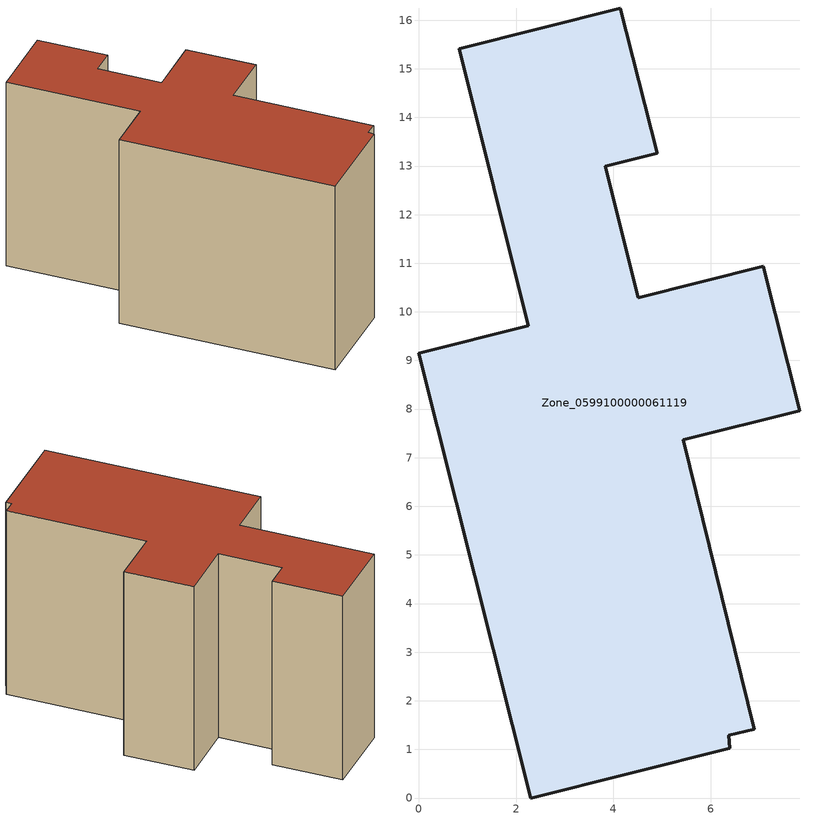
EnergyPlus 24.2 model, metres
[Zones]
Zone_0599100000061119
 floor ground (C_G): 0.83,15.41 4.14,16.25 4.9,13.26 3.83,12.99 4.51,10.29 7.08,10.94 7.83,7.97 5.44,7.37 6.9,1.41 6.37,1.29 6.39,1.03 2.3,0 0,9.15 2.25,9.71 z0
 wall outside (C_F): 4.14,16.25 0.83,15.41 2.25,9.71 0,9.15 2.3,0 6.39,1.03 6.37,1.29 6.9,1.41 5.44,7.37 7.83,7.97 7.08,10.94 4.51,10.29 3.83,12.99 4.9,13.26 4.14,16.25 z0:8.82
 roof outside (C_R): 2.3,0 6.39,1.03 6.37,1.29 6.9,1.41 5.44,7.37 7.83,7.97 7.08,10.94 4.51,10.29 3.83,12.99 4.9,13.26 4.14,16.25 0.83,15.41 2.25,9.71 0,9.15 z8.82
[BUILDING]
Pand.0599100000061119: North Axis=0; Terrain=City; Loads Convergence Tolerance Value=0.04; Temperature Convergence Tolerance Value=0.4; Solar Distribution=FullExterior; Maximum Number of Warmup Days=25; Minimum Number of Warmup Days=1
[Site:Location]
Rotterdam.The.Hague.AP_ZH_NLD Design_Conditions: Latitude=51.96; Longitude=4.45; Time Zone=1; Elevation=-4.5
[SITE:GROUNDTEMPERATURE:BUILDINGSURFACE]
18, 18, 18, 18, 18, 18, 18, 18, 18, 18, 18, 18
[MATERIAL] Thermal Absorptance=0.9; Solar Absorptance=0.7; Visible Absorptance=0.7
Name | Roughness | Thickness | Conductivity | Density | Specific Heat
G.TI.1965-1974 | MediumSmooth | 0.15 | 0.882353 | 540 | 1210
F.TI.1965-1974 | Rough | 0.3 | 0.697674 | 1920 | 840
R.TI.1965-1974 | MediumRough | 0.2 | 0.232558 | 1500 | 1000
[CONSTRUCTION]
C_G: G.TI.1965-1974
C_F: F.TI.1965-1974
C_R: R.TI.1965-1974
[ZONE]
Zone_0599100000061119: Type=1; Multiplier=1; Ceiling Height=Autocalculate; Volume=Autocalculate; Floor Area=autocalculate; Part of Total Floor Area=Yes
[ZONEINFILTRATION:DESIGNFLOWRATE]
Infil_Zone_0599100000061119: Zone or ZoneList or Space or SpaceList=Zone_0599100000061119; Schedule=AlwaysOn; Design Flow Rate Calculation Method=Flow/Area; Flow Rate per Floor Area=0.003; Constant Term Coefficient=1; Temperature Term Coefficient=0; Velocity Term Coefficient=0; Velocity Squared Term Coefficient=0
[HVACTEMPLATE:ZONE:IDEALLOADSAIRSYSTEM]
Zone_0599100000061119: Maximum Heating Supply Air Temperature=50; Minimum Cooling Supply Air Temperature=13; Maximum Heating Supply Air Humidity Ratio=0.0156; Minimum Cooling Supply Air Humidity Ratio=0.0077; Heating Limit=NoLimit; Cooling Limit=NoLimit; Dehumidification Control Type=ConstantSensibleHeatRatio; Cooling Sensible Heat Ratio=0.7; Dehumidification Setpoint=60; Humidification Control Type=None; Humidification Setpoint=30; Outdoor Air Method=None; Outdoor Air Flow Rate per Person=0.00944; Outdoor Air Flow Rate per Zone Floor Area=0; Outdoor Air Flow Rate per Zone=0; Demand Controlled Ventilation Type=None; Outdoor Air Economizer Type=NoEconomizer; Heat Recovery Type=None; Sensible Heat Recovery Effectiveness=0.7; Latent Heat Recovery Effectiveness=0.65
[ZONECONTROL:THERMOSTAT]
ThermostatControl_Zone_0599100000061119: Zone or ZoneList=Zone_0599100000061119; Control Type Schedule=DualSetpointControlType; Control 1=Thermostat_Zone_0599100000061119; Temperature Difference Between Cutout And Setpoint=0
[THERMOSTATSETPOINT:DUALSETPOINT]
Thermostat_Zone_0599100000061119: Heating Setpoint Temperature Schedule=HeatingSetpoint_Zone_0599100000061119; Cooling Setpoint Temperature Schedule=CoolingSetpoint_Zone_0599100000061119
[SCHEDULE:COMPACT]
HeatingSetpoint_Zone_0599100000061119: Through: 12/31, For: AllDays, Until: 24:00, 21
CoolingSetpoint_Zone_0599100000061119: Through: 12/31, For: AllDays, Until: 24:00, 24
DualSetpointControlType: Through: 12/31, For: AllDays, Until: 24:00, 4
AlwaysOn: Through: 12/31, For: AllDays, Until: 24:00, 1
